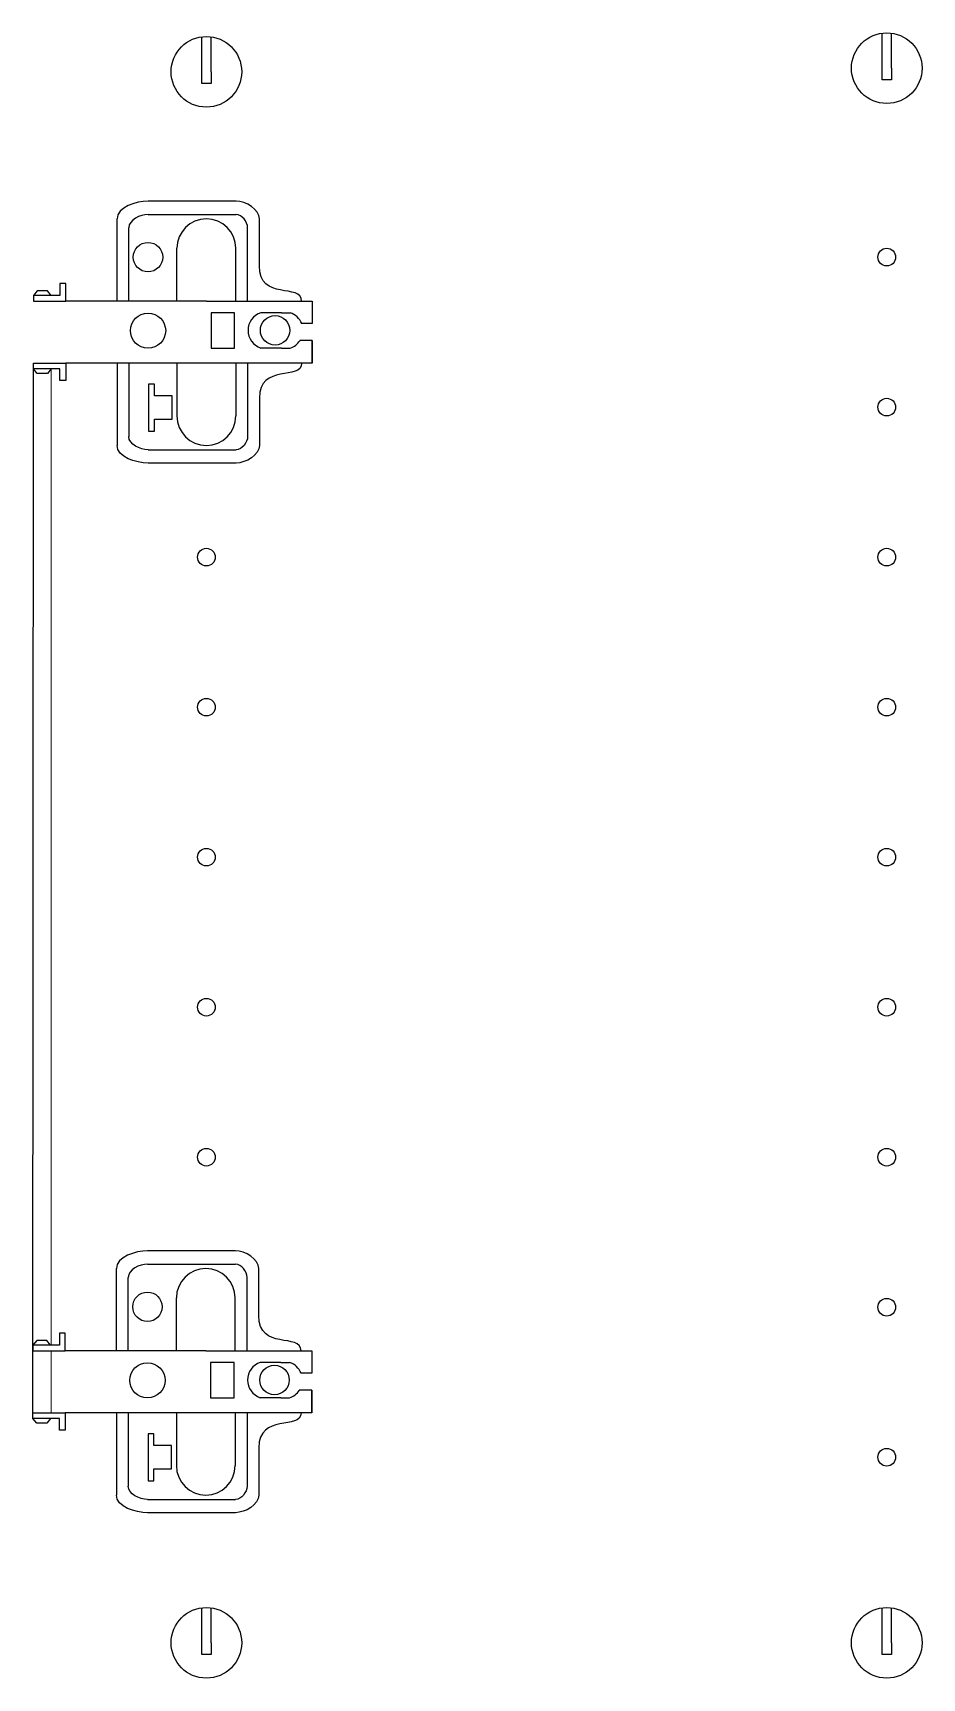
# Model space of a CAD drawing. Header units: millimetres. Extents: x 990 to 5684, y 331 to 3337.
# Drawn here: x 4742.8 to 4757.91, y 450.01 to 477.98 of the extents above; entities that cross this region are included whole.
import ezdxf

# ---------------------------------------------------------------- set-up
doc = ezdxf.new("R2010")
doc.units = ezdxf.units.MM
doc.layers.get('0').update_dxf_attribs({"color": 255})
doc.layers.add('A-FURN', color=8, linetype='Continuous', lineweight=18)
for name, color, linetype in [('GIUNZIONI', 2, 'Continuous'), ('VITI', 2, 'Continuous'), ('VITI 2', 4, 'Continuous')]:
    doc.layers.add(name, color=color, linetype=linetype)

msp = doc.modelspace()

# ---------------------------------------------------------------- linework, layer by layer
msp.add_line((4742.795, 454.426), (4742.805, 472.369))
at = {"layer": 'A-FURN'}
for p, q in [((4743.105, 472.269), (4743.105, 455.676)), ((4743.105, 455.576), (4743.105, 454.526))]:
    msp.add_line(p, q, dxfattribs=at)
at = {"layer": 'GIUNZIONI'}
for p, q in [((4746.249, 475.119), (4744.752, 475.119)), ((4744.752, 474.894), (4746.249, 474.894)), ((4744.225, 473.419), (4744.225, 474.819)), ((4744.425, 473.419), (4744.425, 474.669)), ((4746.444, 473.419), (4746.444, 474.669)), ((4746.644, 474.019), (4746.644, 474.819)), ((4745.744, 473.419), (4743.355, 473.419)), ((4745.744, 473.419), (4747.544, 473.419)), ((4747.544, 473.419), (4747.544, 473.039)), ((4747.544, 473.419), (4747.544, 473.039)), ((4747.544, 473.039), (4747.363, 473.039)), ((4747.544, 472.749), (4747.331, 472.749)), ((4747.544, 472.749), (4747.544, 472.369)), ((4747.544, 472.369), (4747.544, 472.749)), ((4747.544, 472.369), (4743.355, 472.369)), ((4744.225, 472.369), (4744.225, 470.968)), ((4744.425, 472.369), (4744.425, 471.119)), ((4746.444, 472.369), (4746.444, 471.119)), ((4746.644, 471.769), (4746.644, 470.968)), ((4744.752, 470.894), (4746.249, 470.894)), ((4746.249, 470.669), (4744.752, 470.669)), ((4746.239, 457.276), (4744.742, 457.276)), ((4744.215, 455.576), (4744.215, 456.976)), ((4744.742, 457.051), (4746.239, 457.051)), ((4746.634, 456.176), (4746.634, 456.976)), ((4744.415, 455.576), (4744.415, 456.826)), ((4746.434, 455.576), (4746.434, 456.826)), ((4745.734, 455.576), (4743.345, 455.576)), ((4745.734, 455.576), (4747.534, 455.576)), ((4746.234, 455.576), (4746.634, 455.576)), ((4747.534, 455.576), (4747.534, 455.196)), ((4747.534, 455.576), (4747.534, 455.196)), ((4747.534, 455.196), (4747.353, 455.196)), ((4747.534, 454.906), (4747.322, 454.906)), ((4747.534, 454.906), (4747.534, 454.526)), ((4747.534, 454.526), (4747.534, 454.906)), ((4747.534, 454.526), (4743.345, 454.526)), ((4744.215, 454.526), (4744.215, 453.125)), ((4744.415, 454.526), (4744.415, 453.276)), ((4746.434, 454.526), (4746.434, 453.276)), ((4746.634, 453.926), (4746.634, 453.125)), ((4744.742, 453.051), (4746.239, 453.051)), ((4746.239, 452.826), (4744.742, 452.826))]:
    msp.add_line(p, q, dxfattribs=at)
for points in [[(4744.752, 475.119), (4744.549, 475.119), (4744.225, 475.021), (4744.225, 474.819)], [(4744.752, 474.894), (4744.619, 474.894), (4744.425, 474.801), (4744.425, 474.669)], [(4746.644, 474.819), (4746.644, 474.984), (4746.414, 475.119), (4746.249, 475.119)], [(4746.444, 474.669), (4746.444, 474.768), (4746.348, 474.894), (4746.249, 474.894)], [(4747.363, 473.419), (4747.363, 473.731), (4746.644, 473.419), (4746.644, 474.019)], [(4747.363, 472.369), (4747.363, 472.057), (4746.644, 472.369), (4746.644, 471.769)], [(4744.752, 470.669), (4744.549, 470.669), (4744.225, 470.766), (4744.225, 470.968)], [(4744.752, 470.894), (4744.619, 470.894), (4744.425, 470.986), (4744.425, 471.119)], [(4746.444, 471.119), (4746.444, 471.019), (4746.348, 470.894), (4746.249, 470.894)], [(4746.644, 470.968), (4746.644, 470.803), (4746.414, 470.669), (4746.249, 470.669)], [(4744.742, 457.276), (4744.54, 457.276), (4744.215, 457.178), (4744.215, 456.976)], [(4746.634, 456.976), (4746.634, 457.141), (4746.404, 457.276), (4746.239, 457.276)], [(4744.742, 457.051), (4744.609, 457.051), (4744.415, 456.958), (4744.415, 456.826)], [(4746.434, 456.826), (4746.434, 456.925), (4746.338, 457.051), (4746.239, 457.051)], [(4747.353, 455.576), (4747.353, 455.888), (4746.634, 455.576), (4746.634, 456.176)], [(4747.353, 454.526), (4747.353, 454.214), (4746.634, 454.526), (4746.634, 453.926)], [(4744.742, 452.826), (4744.54, 452.826), (4744.215, 452.923), (4744.215, 453.125)], [(4744.742, 453.051), (4744.609, 453.051), (4744.415, 453.143), (4744.415, 453.276)], [(4746.434, 453.276), (4746.434, 453.177), (4746.338, 453.051), (4746.239, 453.051)], [(4746.634, 453.125), (4746.634, 452.96), (4746.404, 452.826), (4746.239, 452.826)]]:
    msp.add_open_spline(points, degree=3, dxfattribs=at)
at = {"layer": 'VITI'}
for p, q in [((4757.227, 477.181), (4757.227, 477.975)), ((4757.387, 477.381), (4757.387, 477.975)), ((4745.664, 477.119), (4745.664, 477.913)), ((4745.824, 477.319), (4745.824, 477.913)), ((4745.824, 477.119), (4745.664, 477.119)), ((4745.824, 477.319), (4745.824, 477.119)), ((4757.387, 477.181), (4757.227, 477.181)), ((4757.387, 477.381), (4757.387, 477.181)), ((4745.664, 450.414), (4745.664, 451.209)), ((4745.824, 450.614), (4745.824, 451.209)), ((4757.227, 450.414), (4757.227, 451.209)), ((4757.387, 450.614), (4757.387, 451.209)), ((4745.824, 450.614), (4745.824, 450.414)), ((4757.387, 450.614), (4757.387, 450.414)), ((4745.824, 450.414), (4745.664, 450.414)), ((4757.387, 450.414), (4757.227, 450.414))]:
    msp.add_line(p, q, dxfattribs=at)
for centre in [(4757.307, 477.381), (4745.744, 477.319), (4745.744, 450.614), (4757.307, 450.614)]:
    msp.add_circle(centre, 0.6, dxfattribs=at)
at = {"layer": 'VITI 2'}
for p, q in [((4745.244, 473.419), (4745.244, 474.319)), ((4746.244, 473.419), (4746.244, 474.319)), ((4742.869, 473.596), (4742.805, 473.519)), ((4743.255, 473.519), (4742.805, 473.519)), ((4742.805, 473.519), (4742.805, 473.419)), ((4743.041, 473.595), (4742.869, 473.596)), ((4743.105, 473.519), (4743.041, 473.595)), ((4743.355, 473.719), (4743.255, 473.719)), ((4743.255, 473.719), (4743.255, 473.519)), ((4743.355, 473.419), (4743.355, 473.719)), ((4742.805, 473.419), (4743.355, 473.419)), ((4746.224, 473.224), (4745.824, 473.224)), ((4745.824, 473.224), (4745.824, 472.624)), ((4746.224, 472.624), (4746.224, 473.224)), ((4747.019, 473.224), (4746.669, 473.224)), ((4747.019, 473.224), (4747.169, 473.224)), ((4742.805, 472.269), (4742.805, 472.369)), ((4742.805, 472.369), (4743.355, 472.369)), ((4743.355, 472.369), (4743.355, 472.069)), ((4745.244, 472.369), (4745.244, 471.469)), ((4745.824, 472.624), (4746.224, 472.624)), ((4746.244, 472.369), (4746.244, 471.469)), ((4747.019, 472.624), (4746.669, 472.624)), ((4747.019, 472.624), (4747.169, 472.624)), ((4743.255, 472.269), (4742.805, 472.269)), ((4742.869, 472.191), (4742.805, 472.269)), ((4743.041, 472.192), (4742.869, 472.191)), ((4743.105, 472.269), (4743.041, 472.192)), ((4743.255, 472.069), (4743.255, 472.269)), ((4743.355, 472.069), (4743.255, 472.069)), ((4744.862, 472.012), (4744.762, 472.012)), ((4744.762, 472.012), (4744.762, 471.212)), ((4744.862, 471.812), (4744.862, 472.012)), ((4745.162, 471.812), (4744.862, 471.812)), ((4745.162, 471.612), (4745.162, 471.812)), ((4745.162, 471.412), (4745.162, 471.612)), ((4744.862, 471.212), (4744.862, 471.412)), ((4744.862, 471.412), (4745.162, 471.412)), ((4744.762, 471.212), (4744.862, 471.212)), ((4745.234, 455.576), (4745.234, 456.476)), ((4746.234, 455.576), (4746.234, 456.476)), ((4743.345, 455.876), (4743.245, 455.876)), ((4743.245, 455.876), (4743.245, 455.676)), ((4743.345, 455.576), (4743.345, 455.876)), ((4742.86, 455.754), (4742.795, 455.676)), ((4743.245, 455.676), (4742.795, 455.676)), ((4742.795, 455.676), (4742.795, 455.576)), ((4742.795, 455.576), (4743.345, 455.576)), ((4743.031, 455.752), (4742.86, 455.754)), ((4743.095, 455.676), (4743.031, 455.752)), ((4746.214, 455.381), (4745.814, 455.381)), ((4745.814, 455.381), (4745.814, 454.781)), ((4746.214, 454.781), (4746.214, 455.381)), ((4747.009, 455.381), (4746.659, 455.381)), ((4747.009, 455.381), (4747.159, 455.381)), ((4745.814, 454.781), (4746.214, 454.781)), ((4747.009, 454.781), (4746.659, 454.781)), ((4747.009, 454.781), (4747.159, 454.781)), ((4742.795, 454.426), (4742.795, 454.526)), ((4742.795, 454.526), (4743.345, 454.526)), ((4743.345, 454.526), (4743.345, 454.226)), ((4745.234, 454.526), (4745.234, 453.626)), ((4746.234, 454.526), (4746.234, 453.626)), ((4743.245, 454.426), (4742.795, 454.426)), ((4742.86, 454.348), (4742.795, 454.426)), ((4743.031, 454.349), (4742.86, 454.348)), ((4743.095, 454.426), (4743.031, 454.349)), ((4743.245, 454.226), (4743.245, 454.426)), ((4743.345, 454.226), (4743.245, 454.226)), ((4744.852, 454.169), (4744.752, 454.169)), ((4744.752, 454.169), (4744.752, 453.369)), ((4744.852, 453.969), (4744.852, 454.169)), ((4745.152, 453.969), (4744.852, 453.969)), ((4745.152, 453.769), (4745.152, 453.969)), ((4745.152, 453.569), (4745.152, 453.769)), ((4744.752, 453.369), (4744.852, 453.369)), ((4744.852, 453.369), (4744.852, 453.569)), ((4744.852, 453.569), (4745.152, 453.569))]:
    msp.add_line(p, q, dxfattribs=at)
for centre, radius in [((4744.752, 474.169), 0.25), ((4757.307, 474.169), 0.15), ((4744.752, 472.919), 0.3), ((4746.911, 472.924), 0.25), ((4757.307, 471.619), 0.15), ((4745.744, 469.069), 0.15), ((4757.307, 469.069), 0.15), ((4745.744, 466.519), 0.15), ((4757.307, 466.519), 0.15), ((4745.744, 463.969), 0.15), ((4757.307, 463.969), 0.15), ((4745.744, 461.419), 0.15), ((4757.307, 461.419), 0.15), ((4745.744, 458.869), 0.15), ((4757.307, 458.869), 0.15), ((4744.742, 456.326), 0.25), ((4757.307, 456.319), 0.15), ((4744.742, 455.076), 0.3), ((4746.901, 455.081), 0.25), ((4757.307, 453.769), 0.15)]:
    msp.add_circle(centre, radius, dxfattribs=at)
for centre, radius, start, end in [((4745.744, 474.319), 0.5, 0, 180), ((4746.769, 472.924), 0.317, 108.5903, 251.4097), ((4747.068, 472.924), 0.317, 21.3222, 71.4097), ((4747.068, 472.924), 0.317, 288.5903, 326.4534), ((4745.744, 471.469), 0.5, 180, 0), ((4745.734, 456.476), 0.5, 0, 180), ((4746.76, 455.081), 0.317, 108.5903, 251.4097), ((4747.058, 455.081), 0.317, 21.3222, 71.4097), ((4747.058, 455.081), 0.317, 288.5903, 326.4534), ((4745.734, 453.626), 0.5, 180, 0)]:
    msp.add_arc(centre, radius, start, end, dxfattribs=at)

doc.saveas('drawing.dxf')
